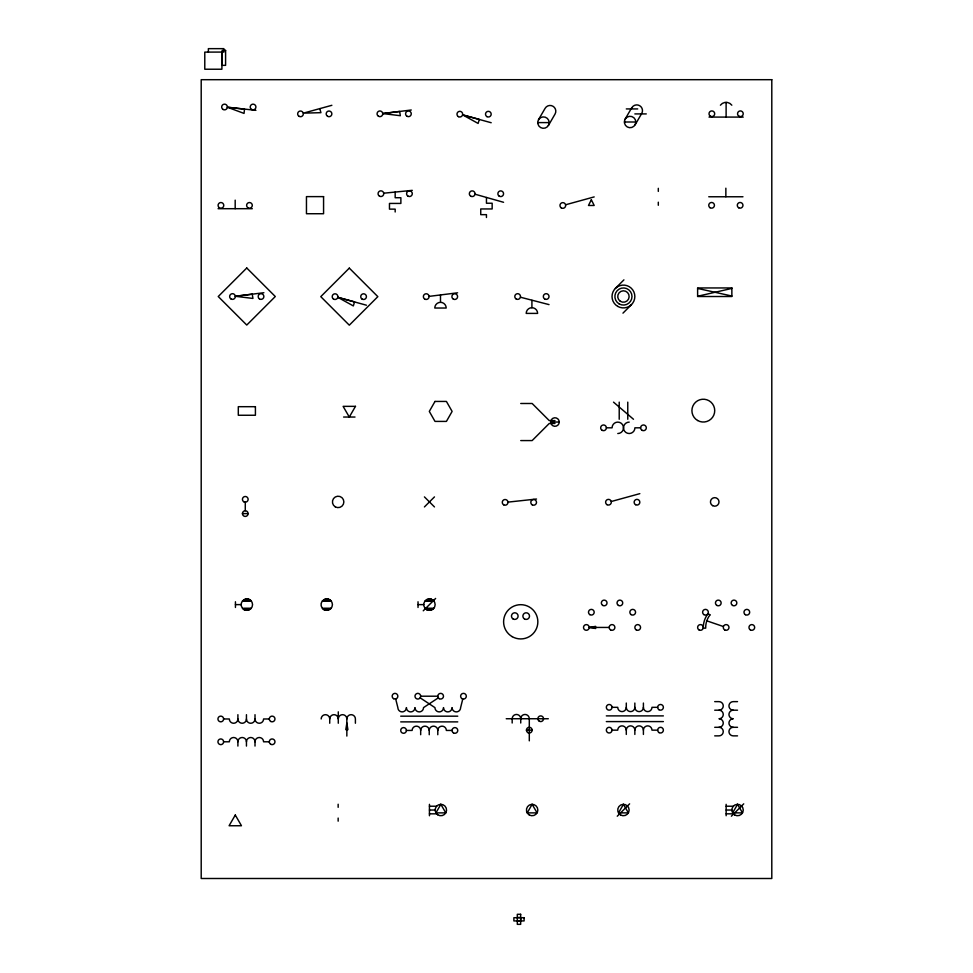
<?xml version="1.0" encoding="UTF-8"?>
<svg xmlns="http://www.w3.org/2000/svg" width="973" height="973" viewBox="0 0 973 973"><rect width="100%" height="100%" fill="white"/><g stroke="black" fill="none" stroke-linecap="round" stroke-linejoin="round"><path stroke-width="1.46" d="M237.899 746.072L237.899 741.791A4.281 4.281 0 0 1 242.168 737.51A4.281 4.281 0 0 1 246.449 741.791L246.449 746.072M255.011 746.072L255.011 741.791A4.281 4.281 0 0 1 259.292 737.51A4.281 4.281 0 0 1 263.574 741.791L269.278 741.791M429.239 734.724L429.239 730.443A4.281 4.281 0 0 1 433.508 726.162A4.281 4.281 0 0 1 437.789 730.443L437.789 734.724M512.175 723.012L512.175 718.743A4.281 4.281 0 0 1 516.456 714.462A4.281 4.281 0 0 1 520.737 718.743L520.737 723.012M626.296 734.433L626.296 730.151M634.846 734.433L634.846 730.151A4.281 4.281 0 0 1 639.127 725.87A4.281 4.281 0 0 1 643.408 730.151L643.408 734.433M462.759 699.064L460.618 707.614A4.281 4.281 0 0 1 456.337 711.895A4.281 4.281 0 0 1 452.056 707.614A4.281 4.281 0 0 1 447.775 711.895A4.281 4.281 0 0 1 443.506 707.614A4.281 4.281 0 0 1 439.224 711.895A4.281 4.281 0 0 1 434.943 707.614L420.202 697.872M538.458 119.752L545.111 108.331A5.704 5.704 0 0 1 552.968 106.252A5.704 5.704 0 0 1 555.048 114.048L548.444 125.456M625.104 119.144L631.757 107.735M635.089 124.86L641.742 113.44A5.704 5.704 0 0 0 639.614 105.656A5.704 5.704 0 0 0 631.818 107.735M615.362 288.422L623.912 279.859M424.423 506.933L434.469 496.899M622.963 313.148L631.526 304.585M423.255 610.801L435.624 598.444M617.259 816.213L629.616 803.844M731.38 816.213L743.737 803.844M243.469 600.815L245.378 599.113M244.381 600.815L246.497 598.93M245.293 600.815L247.397 598.942M246.205 600.815L248.164 599.064M247.118 600.815L248.845 599.271M248.03 600.815L249.453 599.538M248.954 600.815L250.012 599.867M249.866 600.815L250.511 600.244M243.335 609.11L244.089 608.429M243.846 609.463L245.001 608.429M244.405 609.779L245.926 608.429M245.038 610.035L246.838 608.429M245.743 610.217L247.75 608.429M246.546 610.314L248.662 608.429M247.483 610.29L249.575 608.429M248.699 610.022L250.487 608.429M323.206 600.815L325.043 599.173M324.118 600.815L326.223 598.942M325.031 600.815L327.135 598.93M325.943 600.815L327.925 599.04M326.855 600.815L328.619 599.234M327.767 600.815L329.251 599.502M328.679 600.815L329.811 599.806M329.592 600.815L330.309 600.171M323.133 609.049L323.827 608.429M323.632 609.414L324.739 608.429M324.191 609.73L325.651 608.429M324.812 609.998L326.563 608.429M325.505 610.193L327.475 608.429M326.283 610.314L328.387 608.429M327.196 610.302L329.3 608.429M328.351 610.095L330.224 608.429M425.602 600.815L427.232 599.356M426.515 600.815L428.57 598.979M427.427 600.815L429.555 598.918M428.339 600.815L430.382 598.991M429.251 600.815L431.1 599.161M430.175 600.815L431.744 599.404M431.088 600.815L432.328 599.696M432 600.815L432.851 600.049M425.31 608.429L433.69 608.429M426.174 609.293L427.147 608.429M426.709 609.633L428.059 608.429M427.305 609.913L428.971 608.429M427.974 610.132L429.884 608.429M428.716 610.278L430.796 608.429M429.579 610.326L431.708 608.429M430.638 610.205L432.62 608.429M432.194 609.621L433.532 608.429M438.264 697.872L423.523 707.614A4.281 4.281 0 0 1 419.254 711.895A4.281 4.281 0 0 1 414.972 707.614A4.281 4.281 0 0 1 410.691 711.895A4.281 4.281 0 0 1 406.41 707.614A4.281 4.281 0 0 1 402.129 711.895A4.281 4.281 0 0 1 397.86 707.614L395.707 699.064M331.866 105.303L303.345 113.148L320.932 112.673L319.74 108.635M565.654 204.756L594.187 196.911M611.312 501.496L639.833 493.652M697.617 296.266L731.854 288.422M589.2 627.439L595.622 626.369L595.622 628.509L589.2 627.439A2.858 2.858 0 0 0 584.931 624.97A2.858 2.858 0 0 0 584.931 629.92A2.858 2.858 0 0 0 589.2 627.439L609.171 627.439M382.754 113.573L399.635 111.433L400.341 115.714L382.754 113.573L411.275 109.998M235.344 296.291L252.226 294.15L252.944 298.431L235.344 296.291L263.878 292.727M429.069 296.376L457.602 292.812M507.979 502.117L536.512 499.027M383.763 193.201L412.297 190.355M626.296 108.927L637.704 108.927M634.846 113.914L646.267 113.914M709.001 117.088L743.238 117.088M624.386 122.002L635.807 122.002A5.704 5.704 0 0 0 627.244 117.064A5.704 5.704 0 0 0 627.244 126.94A5.704 5.704 0 0 0 635.807 122.002M537.741 122.598L549.161 122.598A5.704 5.704 0 0 0 540.599 117.66A5.704 5.704 0 0 0 540.599 127.548A5.704 5.704 0 0 0 549.161 122.598M708.745 196.765L742.971 196.765M218.074 208.696L252.311 208.696M520.737 403.491L532.146 403.491L549.259 420.604L554.975 420.604M343.591 417.04L354.999 417.04M550.694 422.039L559.244 422.039A4.281 4.281 0 0 0 552.834 418.329A4.281 4.281 0 0 0 552.834 425.736A4.281 4.281 0 0 0 559.244 422.039M554.975 423.462L549.259 423.462L532.146 440.574L520.737 440.574M606.374 427.816L612.078 427.816A5.704 5.704 0 0 1 617.782 422.112A5.704 5.704 0 0 1 623.498 427.816A5.704 5.704 0 0 0 629.203 433.52A5.704 5.704 0 0 0 634.907 427.816L640.611 427.816M242.423 513.598L248.127 513.598A2.858 2.858 0 0 0 243.858 511.129A2.858 2.858 0 0 0 243.858 516.067A2.858 2.858 0 0 0 248.127 513.598M242.605 600.815L251.107 600.815M322.489 600.815L330.99 600.815M425.189 600.815L433.69 600.815M235.442 604.622L241.146 604.622M418.025 604.622L423.741 604.622M242.605 608.429L251.107 608.429M322.489 608.429L330.99 608.429M703.564 628.157L705.705 628.157A20.445 20.445 0 0 1 709.937 614.985M420.677 696.206A2.858 2.858 0 0 0 416.395 693.737A2.858 2.858 0 0 0 416.395 698.675A2.858 2.858 0 0 0 420.677 696.206L437.789 696.206M714.705 701.63L718.974 701.63A4.281 4.281 0 0 1 723.255 705.912A4.281 4.281 0 0 1 718.974 710.193L714.705 710.193M737.522 701.63L733.241 701.63A4.281 4.281 0 0 0 728.959 705.912A4.281 4.281 0 0 0 733.241 710.193L737.522 710.193M612.029 707.322A2.858 2.858 0 0 0 607.748 704.853A2.858 2.858 0 0 0 607.748 709.791A2.858 2.858 0 0 0 612.029 707.322L617.733 707.322A4.281 4.281 0 0 0 622.015 711.604A4.281 4.281 0 0 0 626.296 707.322L626.296 703.041M657.675 707.322L651.971 707.322A4.281 4.281 0 0 1 647.69 711.604A4.281 4.281 0 0 1 643.408 707.322L643.408 703.041M606.325 715.885L663.379 715.885M400.706 716.177L457.76 716.177M506.228 718.743L548.31 718.743M223.632 718.974A2.858 2.858 0 0 0 219.351 716.505A2.858 2.858 0 0 0 219.351 721.443A2.858 2.858 0 0 0 223.632 718.974L229.336 718.974A4.281 4.281 0 0 0 233.617 723.255A4.281 4.281 0 0 0 237.899 718.974L237.899 714.693M269.278 718.974L263.574 718.974A4.281 4.281 0 0 1 259.292 723.255A4.281 4.281 0 0 1 255.011 718.974L255.011 714.693M606.325 721.589L663.379 721.589M400.706 721.881L457.76 721.881M714.705 727.305L718.974 727.305A4.281 4.281 0 0 1 723.255 731.587A4.281 4.281 0 0 1 718.974 735.868L714.705 735.868M733.241 710.193A4.281 4.281 0 0 0 728.959 714.474A4.281 4.281 0 0 0 733.241 718.755A4.281 4.281 0 0 0 728.959 723.024A4.281 4.281 0 0 0 733.241 727.305L737.522 727.305M526.442 730.151L532.146 730.151M612.029 730.151A2.858 2.858 0 0 0 607.748 727.682A2.858 2.858 0 0 0 607.748 732.62A2.858 2.858 0 0 0 612.029 730.151L617.733 730.151A4.281 4.281 0 0 1 622.015 725.87A4.281 4.281 0 0 1 626.296 730.151A4.281 4.281 0 0 1 630.565 725.87A4.281 4.281 0 0 1 634.846 730.151M657.675 730.151L651.971 730.151A4.281 4.281 0 0 0 647.69 725.87A4.281 4.281 0 0 0 643.408 730.151M406.41 730.443A2.858 2.858 0 0 0 402.129 727.974A2.858 2.858 0 0 0 402.129 732.912A2.858 2.858 0 0 0 406.41 730.443L412.114 730.443A4.281 4.281 0 0 1 416.395 726.162A4.281 4.281 0 0 1 420.677 730.443L420.677 734.724M452.056 730.443L446.352 730.443A4.281 4.281 0 0 0 442.07 726.162A4.281 4.281 0 0 0 437.789 730.443M737.522 735.868L733.241 735.868A4.281 4.281 0 0 1 728.959 731.587A4.281 4.281 0 0 1 733.241 727.305M223.632 741.791A2.858 2.858 0 0 0 219.351 739.322A2.858 2.858 0 0 0 219.351 744.26A2.858 2.858 0 0 0 223.632 741.791L229.336 741.791A4.281 4.281 0 0 1 233.617 737.51A4.281 4.281 0 0 1 237.899 741.791M429.446 806.228L436.597 806.228M726.15 806.228L733.277 806.228M429.446 810.035L435.15 810.035M726.15 810.035L731.854 810.035M429.446 813.829L436.597 813.829M726.15 813.829L733.277 813.829M517.308 917.503L520.664 917.503M517.308 921.139L520.664 921.139M227.39 107.237L244.515 109.134L244.041 113.415L227.39 107.237L255.923 110.326M697.617 288.422L731.854 296.035M520.494 297.239L549.027 304.61M462.674 114.887L479.312 119.399L478.12 123.437L462.674 114.887L491.195 122.732M337.899 297.361L354.537 301.873L353.345 305.923L337.899 297.361L366.432 305.206M475.043 194.211L503.564 202.287M706.653 620.786L723.292 626.49M708.076 613.659L709.974 614.839M613.513 402.141L633.484 419.266M424.423 496.899L434.469 506.933M726.113 102.347L726.113 117.088M726.15 804.33L726.15 815.739M725.858 188.203L725.858 196.765M658.307 188.312L658.307 191.401M658.307 202.189L658.307 205.279M634.846 703.041L634.846 707.322A4.281 4.281 0 0 1 630.577 711.604A4.281 4.281 0 0 1 626.296 707.322M627.767 402.141L627.767 419.266M619.217 402.141L619.217 419.266M531.915 300.329L531.915 307.699A5.704 5.704 0 0 1 537.619 313.403L526.198 313.403A5.704 5.704 0 0 1 531.915 307.699M529.3 740.842L529.3 718.743A4.281 4.281 0 0 0 525.019 714.462A4.281 4.281 0 0 0 520.737 718.743M520.725 917.709L520.725 920.932M486.451 197.531L486.451 203.235L492.156 203.235L492.156 208.952L480.747 208.952L480.747 214.656L486.451 214.656L486.451 217.502M440.489 294.953L440.489 302.323A5.704 5.704 0 0 0 434.785 308.027L446.193 308.027A5.704 5.704 0 0 0 440.489 302.323M429.446 804.33L429.446 815.739M418.025 601.764L418.025 607.468M395.172 192.022L395.172 197.726L400.876 197.726L400.876 203.43L389.468 203.43L389.468 209.134L395.172 209.134L395.172 211.992M355.4 723.243L355.4 718.962A4.281 4.281 0 0 0 351.131 714.681A4.281 4.281 0 0 0 346.838 718.962L346.85 736.075M338.288 711.822L338.288 723.243M338.154 804.233L338.154 807.322M338.154 818.074L338.154 821.163M346.85 718.962A4.281 4.281 0 0 0 342.569 714.681A4.281 4.281 0 0 0 338.288 718.962A4.281 4.281 0 0 0 334.007 714.681A4.281 4.281 0 0 0 329.725 718.962L329.725 723.243M246.449 714.693L246.449 718.974A4.281 4.281 0 0 0 250.73 723.255A4.281 4.281 0 0 0 255.011 718.974M245.281 502.19L245.281 510.74M235.442 601.764L235.442 607.468M235.186 200.146L235.186 208.696M221.905 52.116L221.905 69.229L204.78 69.229L204.78 52.116L223.887 52.068L223.887 48.65L208.368 48.65L208.368 52.068M718.974 727.305A4.281 4.281 0 0 0 723.255 723.024A4.281 4.281 0 0 0 718.974 718.743A4.281 4.281 0 0 0 723.255 714.462A4.281 4.281 0 0 0 718.974 710.193M643.408 707.322A4.281 4.281 0 0 1 639.127 711.604A4.281 4.281 0 0 1 634.858 707.322M420.677 730.443A4.281 4.281 0 0 1 424.958 726.162A4.281 4.281 0 0 1 429.239 730.443M321.175 718.962A4.281 4.281 0 0 1 325.444 714.681A4.281 4.281 0 0 1 329.725 718.962M246.449 741.791A4.281 4.281 0 0 1 250.73 737.51A4.281 4.281 0 0 1 255.011 741.791M246.449 718.974A4.281 4.281 0 0 1 242.18 723.255A4.281 4.281 0 0 1 237.899 718.974M703.333 628.339A22.586 22.586 0 0 1 707.93 613.781M629.203 422.112A5.704 5.704 0 0 0 623.498 427.816A5.704 5.704 0 0 1 617.782 433.532M720.409 105.193A7.127 7.127 0 0 1 731.818 105.193M346.85 723.243L345.78 729.653L347.92 729.653L346.85 723.243M591.341 199.769L588.483 205.473L594.187 205.473L591.341 199.769M435.004 401.435L429.3 411.421L435.004 421.406L446.412 421.406L452.117 411.421L446.412 401.435L435.004 401.435M355.473 406.349L349.295 417.04L343.116 406.349L355.473 406.349M235.284 815.046L229.093 825.749L241.462 825.749L235.284 815.046M440.854 804.33L435.916 812.881L445.792 812.881L440.854 804.33M532.146 804.33L527.208 812.881L537.084 812.881L532.146 804.33M623.438 804.33L618.5 812.881L628.376 812.881L623.438 804.33M737.558 804.33L732.62 812.881L742.496 812.881L737.558 804.33M246.765 268.001L218.232 296.522L246.765 325.055L275.286 296.522L246.765 268.001M349.307 268.122L320.774 296.643L349.307 325.177L377.84 296.643L349.307 268.122M225.59 50.365L222.172 50.365L222.172 65.349L225.59 65.349L225.59 50.365M771.796 79.689L201.204 79.689L201.204 878.497L771.796 878.497L771.796 79.689M323.571 196.619L306.459 196.619L306.459 213.732L323.571 213.732L323.571 196.619M731.854 287.947L697.617 287.947L697.617 296.51L731.854 296.51L731.854 287.947M255.413 406.69L238.3 406.69L238.3 415.252L255.413 415.252L255.413 406.69M520.664 914.292L517.308 914.292L517.308 924.35L520.664 924.35L520.664 914.292M524.094 917.709L513.878 917.709L513.878 920.932L524.094 920.932L524.094 917.709M734.7 814.973A5.704 5.704 0 0 0 743.263 810.035A5.704 5.704 0 0 0 734.7 805.085A5.704 5.704 0 0 0 734.7 814.973M620.592 814.973A5.704 5.704 0 0 0 629.142 810.035A5.704 5.704 0 0 0 620.592 805.085A5.704 5.704 0 0 0 620.592 814.973M529.3 814.973A5.704 5.704 0 0 0 537.85 810.035A5.704 5.704 0 0 0 529.3 805.085A5.704 5.704 0 0 0 529.3 814.973M437.655 814.754A5.704 5.704 0 0 0 446.546 810.436A5.704 5.704 0 0 0 438.361 804.902A5.704 5.704 0 0 0 437.655 814.754M659.098 732.62A2.858 2.858 0 0 0 663.379 730.151A2.858 2.858 0 0 0 659.098 727.682A2.858 2.858 0 0 0 659.098 732.62M658.928 709.694A2.858 2.858 0 0 0 663.379 707.529A2.858 2.858 0 0 0 659.28 704.756A2.858 2.858 0 0 0 658.928 709.694M539.285 721.212A2.858 2.858 0 0 0 543.554 718.743A2.858 2.858 0 0 0 539.285 716.262A2.858 2.858 0 0 0 539.285 721.212M527.694 732.511A2.858 2.858 0 0 0 532.134 730.358A2.858 2.858 0 0 0 528.047 727.585A2.858 2.858 0 0 0 527.694 732.511M462.041 698.675A2.858 2.858 0 0 0 466.322 696.206A2.858 2.858 0 0 0 462.041 693.737A2.858 2.858 0 0 0 462.041 698.675M439.224 698.675A2.858 2.858 0 0 0 443.493 696.206A2.858 2.858 0 0 0 439.224 693.737A2.858 2.858 0 0 0 439.224 698.675M393.579 698.675A2.858 2.858 0 0 0 397.848 696.206A2.858 2.858 0 0 0 393.579 693.737A2.858 2.858 0 0 0 393.579 698.675M453.479 732.912A2.858 2.858 0 0 0 457.76 730.443A2.858 2.858 0 0 0 453.479 727.974A2.858 2.858 0 0 0 453.479 732.912M270.701 744.26A2.858 2.858 0 0 0 274.982 741.791A2.858 2.858 0 0 0 270.701 739.322A2.858 2.858 0 0 0 270.701 744.26M270.701 721.443A2.858 2.858 0 0 0 274.982 718.974A2.858 2.858 0 0 0 270.701 716.505A2.858 2.858 0 0 0 270.701 721.443M699.04 629.92A2.858 2.858 0 0 0 703.321 627.439A2.858 2.858 0 0 0 699.04 624.97A2.858 2.858 0 0 0 699.04 629.92M703.868 614.595A2.858 2.858 0 0 0 708.308 612.431A2.858 2.858 0 0 0 704.209 609.657A2.858 2.858 0 0 0 703.868 614.595M716.87 605.425A2.858 2.858 0 0 0 721.151 602.956A2.858 2.858 0 0 0 716.87 600.487A2.858 2.858 0 0 0 716.87 605.425M732.56 605.425A2.858 2.858 0 0 0 736.841 602.956A2.858 2.858 0 0 0 732.56 600.487A2.858 2.858 0 0 0 732.56 605.425M745.403 614.705A2.858 2.858 0 0 0 749.684 612.224A2.858 2.858 0 0 0 745.403 609.755A2.858 2.858 0 0 0 745.403 614.705M750.39 629.92A2.858 2.858 0 0 0 754.671 627.439A2.858 2.858 0 0 0 750.39 624.97A2.858 2.858 0 0 0 750.39 629.92M724.715 629.92A2.858 2.858 0 0 0 728.996 627.439A2.858 2.858 0 0 0 724.715 624.97A2.858 2.858 0 0 0 724.715 629.92M589.747 614.595A2.858 2.858 0 0 0 594.187 612.431A2.858 2.858 0 0 0 590.1 609.657A2.858 2.858 0 0 0 589.747 614.595M602.761 605.425A2.858 2.858 0 0 0 607.03 602.956A2.858 2.858 0 0 0 602.761 600.487A2.858 2.858 0 0 0 602.761 605.425M618.451 605.425A2.858 2.858 0 0 0 622.732 602.956A2.858 2.858 0 0 0 618.451 600.487A2.858 2.858 0 0 0 618.451 605.425M631.112 614.595A2.858 2.858 0 0 0 635.564 612.431A2.858 2.858 0 0 0 631.465 609.657A2.858 2.858 0 0 0 631.112 614.595M636.281 629.92A2.858 2.858 0 0 0 640.562 627.439A2.858 2.858 0 0 0 636.281 624.97A2.858 2.858 0 0 0 636.281 629.92M610.606 629.92A2.858 2.858 0 0 0 614.887 627.439A2.858 2.858 0 0 0 610.606 624.97A2.858 2.858 0 0 0 610.606 629.92M512.163 636.634A17.113 17.113 0 0 0 537.85 621.808A17.113 17.113 0 0 0 512.163 606.982A17.113 17.113 0 0 0 512.163 636.634M524.532 618.986A3.333 3.333 0 0 0 529.519 616.104A3.333 3.333 0 0 0 524.532 613.221A3.333 3.333 0 0 0 524.532 618.986M513.124 618.986A3.333 3.333 0 0 0 518.11 616.104A3.333 3.333 0 0 0 513.124 613.221A3.333 3.333 0 0 0 513.124 618.986M426.588 609.56A5.704 5.704 0 0 0 435.15 604.622A5.704 5.704 0 0 0 426.588 599.684A5.704 5.704 0 0 0 426.588 609.56M323.887 609.56A5.704 5.704 0 0 0 332.438 604.622A5.704 5.704 0 0 0 323.887 599.684A5.704 5.704 0 0 0 323.887 609.56M244.004 609.56A5.704 5.704 0 0 0 252.566 604.622A5.704 5.704 0 0 0 244.004 599.684A5.704 5.704 0 0 0 244.004 609.56M712.589 505.619A4.281 4.281 0 0 0 719.011 501.91A4.281 4.281 0 0 0 712.589 498.212A4.281 4.281 0 0 0 712.589 505.619M635.551 504.683A2.858 2.858 0 0 0 639.833 502.214A2.858 2.858 0 0 0 635.551 499.745A2.858 2.858 0 0 0 635.551 504.683M607.03 504.683A2.858 2.858 0 0 0 611.312 502.214A2.858 2.858 0 0 0 607.03 499.745A2.858 2.858 0 0 0 607.03 504.683M532.231 504.829A2.858 2.858 0 0 0 536.512 502.36A2.858 2.858 0 0 0 532.231 499.879A2.858 2.858 0 0 0 532.231 504.829M503.698 504.829A2.858 2.858 0 0 0 507.979 502.36A2.858 2.858 0 0 0 503.698 499.879A2.858 2.858 0 0 0 503.698 504.829M335.296 506.86A5.704 5.704 0 0 0 343.858 501.91A5.704 5.704 0 0 0 335.296 496.972A5.704 5.704 0 0 0 335.296 506.86M243.676 501.691A2.858 2.858 0 0 0 248.127 499.538A2.858 2.858 0 0 0 244.028 496.765A2.858 2.858 0 0 0 243.676 501.691M697.617 420.506A11.408 11.408 0 0 0 714.729 410.618A11.408 11.408 0 0 0 697.617 400.742A11.408 11.408 0 0 0 697.617 420.506M641.864 430.188A2.858 2.858 0 0 0 646.315 428.023A2.858 2.858 0 0 0 642.216 425.25A2.858 2.858 0 0 0 641.864 430.188M601.922 430.188A2.858 2.858 0 0 0 606.374 428.023A2.858 2.858 0 0 0 602.275 425.25A2.858 2.858 0 0 0 601.922 430.188M619.156 303.917A8.562 8.562 0 0 0 632 296.51A8.562 8.562 0 0 0 619.156 289.09A8.562 8.562 0 0 0 619.156 303.917M617.733 306.386A11.408 11.408 0 0 0 634.846 296.51A11.408 11.408 0 0 0 617.733 286.621A11.408 11.408 0 0 0 617.733 306.386M620.239 301.229A5.704 5.704 0 0 0 629.13 296.911A5.704 5.704 0 0 0 620.944 291.377A5.704 5.704 0 0 0 620.239 301.229M544.746 299.003A2.858 2.858 0 0 0 549.027 296.522A2.858 2.858 0 0 0 544.746 294.053A2.858 2.858 0 0 0 544.746 299.003M516.213 299.003A2.858 2.858 0 0 0 520.494 296.522A2.858 2.858 0 0 0 516.213 294.053A2.858 2.858 0 0 0 516.213 299.003M453.321 299.088A2.858 2.858 0 0 0 457.602 296.607A2.858 2.858 0 0 0 453.321 294.138A2.858 2.858 0 0 0 453.321 299.088M424.617 298.979A2.858 2.858 0 0 0 429.069 296.814A2.858 2.858 0 0 0 424.97 294.041A2.858 2.858 0 0 0 424.617 298.979M738.702 207.784A2.858 2.858 0 0 0 742.971 205.315A2.858 2.858 0 0 0 738.702 202.846A2.858 2.858 0 0 0 738.702 207.784M709.998 207.687A2.858 2.858 0 0 0 714.437 205.522A2.858 2.858 0 0 0 710.351 202.749A2.858 2.858 0 0 0 709.998 207.687M361.968 299.003A2.858 2.858 0 0 0 366.42 296.85A2.858 2.858 0 0 0 362.321 294.077A2.858 2.858 0 0 0 361.968 299.003M333.447 299.003A2.858 2.858 0 0 0 337.886 296.85A2.858 2.858 0 0 0 333.8 294.077A2.858 2.858 0 0 0 333.447 299.003M259.426 298.893A2.858 2.858 0 0 0 263.865 296.729A2.858 2.858 0 0 0 259.779 293.955A2.858 2.858 0 0 0 259.426 298.893M231.063 299.003A2.858 2.858 0 0 0 235.344 296.522A2.858 2.858 0 0 0 231.063 294.053A2.858 2.858 0 0 0 231.063 299.003M561.202 207.833A2.858 2.858 0 0 0 565.654 205.68A2.858 2.858 0 0 0 561.555 202.907A2.858 2.858 0 0 0 561.202 207.833M470.762 196.205A2.858 2.858 0 0 0 475.043 193.736A2.858 2.858 0 0 0 470.762 191.255A2.858 2.858 0 0 0 470.762 196.205M499.113 196.096A2.858 2.858 0 0 0 503.564 193.931A2.858 2.858 0 0 0 499.465 191.17A2.858 2.858 0 0 0 499.113 196.096M408.015 196.157A2.858 2.858 0 0 0 412.297 193.676A2.858 2.858 0 0 0 408.015 191.207A2.858 2.858 0 0 0 408.015 196.157M379.482 196.157A2.858 2.858 0 0 0 383.763 193.676A2.858 2.858 0 0 0 379.482 191.207A2.858 2.858 0 0 0 379.482 196.157M247.86 207.736A2.858 2.858 0 0 0 252.299 205.583A2.858 2.858 0 0 0 248.212 202.81A2.858 2.858 0 0 0 247.86 207.736M219.326 207.736A2.858 2.858 0 0 0 223.766 205.583A2.858 2.858 0 0 0 219.679 202.81A2.858 2.858 0 0 0 219.326 207.736M738.787 116.115A2.858 2.858 0 0 0 743.226 113.963A2.858 2.858 0 0 0 739.139 111.19A2.858 2.858 0 0 0 738.787 116.115M710.254 116.115A2.858 2.858 0 0 0 714.693 113.963A2.858 2.858 0 0 0 710.606 111.19A2.858 2.858 0 0 0 710.254 116.115M458.392 116.638A2.858 2.858 0 0 0 462.674 114.169A2.858 2.858 0 0 0 458.392 111.7A2.858 2.858 0 0 0 458.392 116.638M486.926 116.638A2.858 2.858 0 0 0 491.195 114.169A2.858 2.858 0 0 0 486.926 111.7A2.858 2.858 0 0 0 486.926 116.638M406.994 116.273A2.858 2.858 0 0 0 411.275 113.805A2.858 2.858 0 0 0 406.994 111.336A2.858 2.858 0 0 0 406.994 116.273M378.473 116.273A2.858 2.858 0 0 0 382.754 113.805A2.858 2.858 0 0 0 378.473 111.336A2.858 2.858 0 0 0 378.473 116.273M327.597 116.334A2.858 2.858 0 0 0 331.866 113.865A2.858 2.858 0 0 0 327.597 111.396A2.858 2.858 0 0 0 327.597 116.334M299.064 116.334A2.858 2.858 0 0 0 303.345 113.865A2.858 2.858 0 0 0 299.064 111.396A2.858 2.858 0 0 0 299.064 116.334M251.642 109.475A2.858 2.858 0 0 0 255.923 106.994A2.858 2.858 0 0 0 251.642 104.525A2.858 2.858 0 0 0 251.642 109.475M223.109 109.475A2.858 2.858 0 0 0 227.39 106.994A2.858 2.858 0 0 0 223.109 104.525A2.858 2.858 0 0 0 223.109 109.475"/></g></svg>
